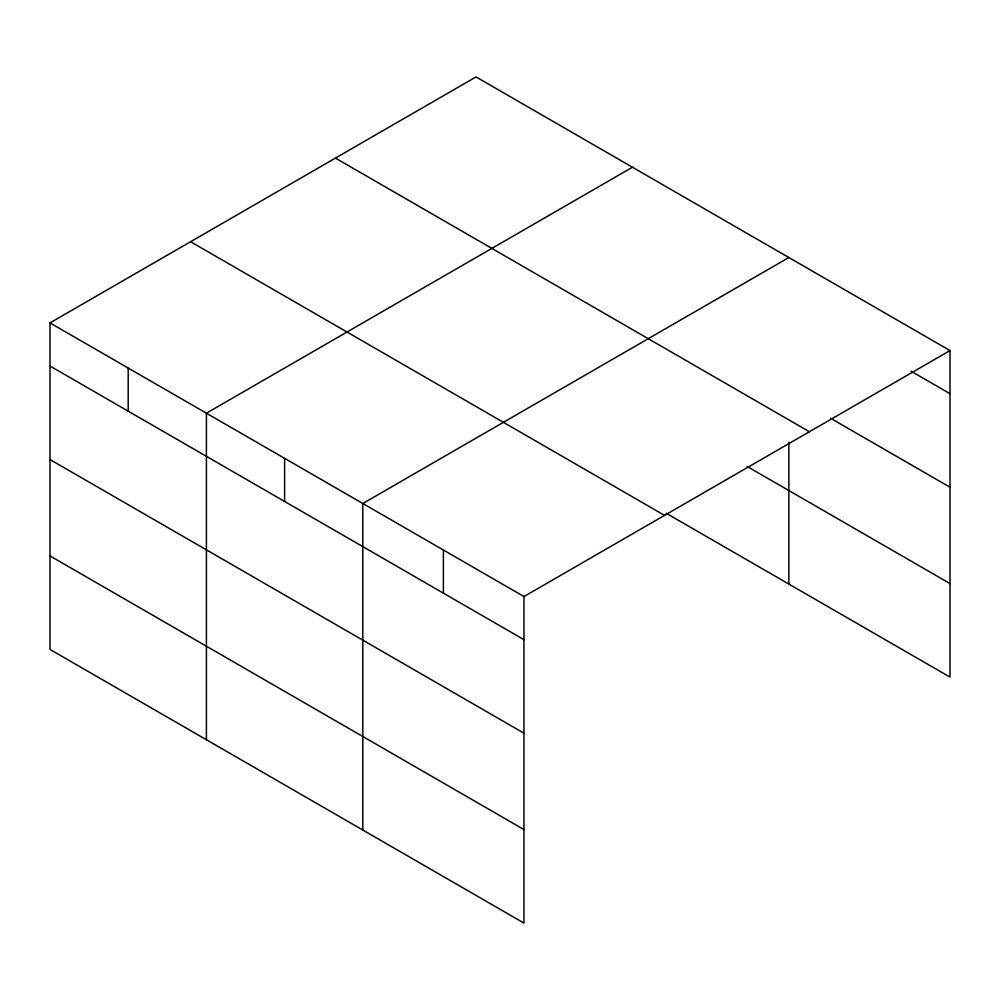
<?xml version="1.0" encoding="UTF-8"?>
<svg xmlns="http://www.w3.org/2000/svg" width="1000" height="1000" viewBox="0 0 1000 1000"><rect width="100%" height="100%" fill="white"/><g stroke="black" fill="none" stroke-linecap="round" stroke-linejoin="round"><path stroke-width="1.5" d="M523.962 733.188L523.962 596.538L50 322.9L50 649.438L523.962 923.075L523.962 733.188L50 459.55M666.15 513.225L950 677.1L950 350.562L476.037 76.925L50 322.9M632.45 167.225L206.412 413.2L206.412 739.737M788.85 257.525L362.812 503.5L362.812 830.037M523.962 596.538L950 350.562M911.05 371.213L950 393.688M830.487 418.212L950 487.212M335.45 158.1L809.412 431.737M747.05 466.413L950 583.575M190.588 241.725L664.55 515.363M50 366.025L523.962 639.663M50 555.913L523.962 829.55M788.85 442.362L788.85 584.062M443.387 550.013L443.387 593.138M284.613 458.35L284.613 501.475M128.2 368.05L128.2 411.175"/></g></svg>
